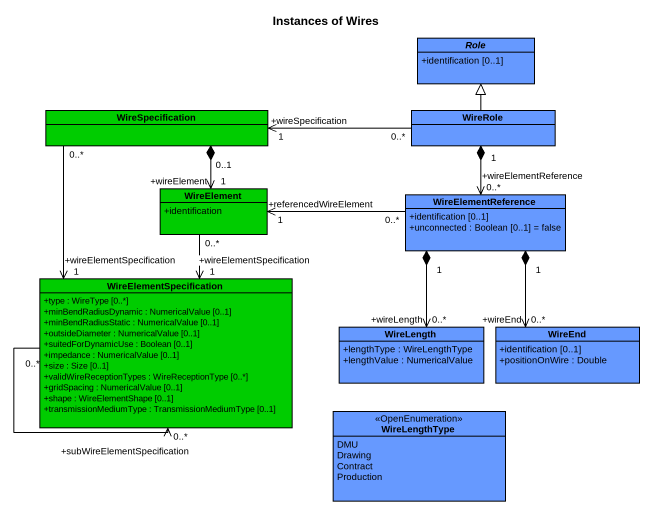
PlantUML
@startuml
title Instances of Wires
hide circle
hide empty members
skinparam classAttributeIconSize 0
abstract class Role #6699FF {
  +identification [0..1]
}
class WireSpecification #00CC00
class WireRole #6699FF
class WireElement #00CC00 {
  +identification
}
class WireElementReference #6699FF {
  +identification [0..1]
  +unconnected : Boolean [0..1] = false
}
class WireElementSpecification #00CC00 {
  +type : WireType [0..*]
  +minBendRadiusDynamic : NumericalValue [0..1]
  +minBendRadiusStatic : NumericalValue [0..1]
  +outsideDiameter : NumericalValue [0..1]
  +suitedForDynamicUse : Boolean [0..1]
  +impedance : NumericalValue [0..1]
  +size : Size [0..1]
  +validWireReceptionTypes : WireReceptionType [0..*]
  +gridSpacing : NumericalValue [0..1]
  +shape : WireElementShape [0..1]
  +transmissionMediumType : TransmissionMediumType [0..1]
}
class WireLength #6699FF {
  +lengthType : WireLengthType
  +lengthValue : NumericalValue
}
class WireEnd #6699FF {
  +identification [0..1]
  +positionOnWire : Double
}
enum WireLengthType <<OpenEnumeration>> #6699FF {
  DMU
  Drawing
  Contract
  Production
}
WireSpecification "0..1" *--> "+wireElement\n1" WireElement
WireSpecification "0..*" --> "+wireElementSpecification\n1" WireElementSpecification
WireRole -up-|> Role
WireRole "0..*" -left-> "+wireSpecification\n1" WireSpecification
WireRole "1" *--> "+wireElementReference\n0..*" WireElementReference
WireElement "0..*" --> "+wireElementSpecification\n1" WireElementSpecification
WireElementReference "0..*" -left-> "+referencedWireElement\n1" WireElement
WireElementReference "1" *--> "+wireEnd\n0..*" WireEnd
WireElementSpecification "0..*" --> "+subWireElementSpecification\n0..*" WireElementSpecification
WireLength "+wireLength\n0..*" <-up-* "1" WireElementReference
@enduml
